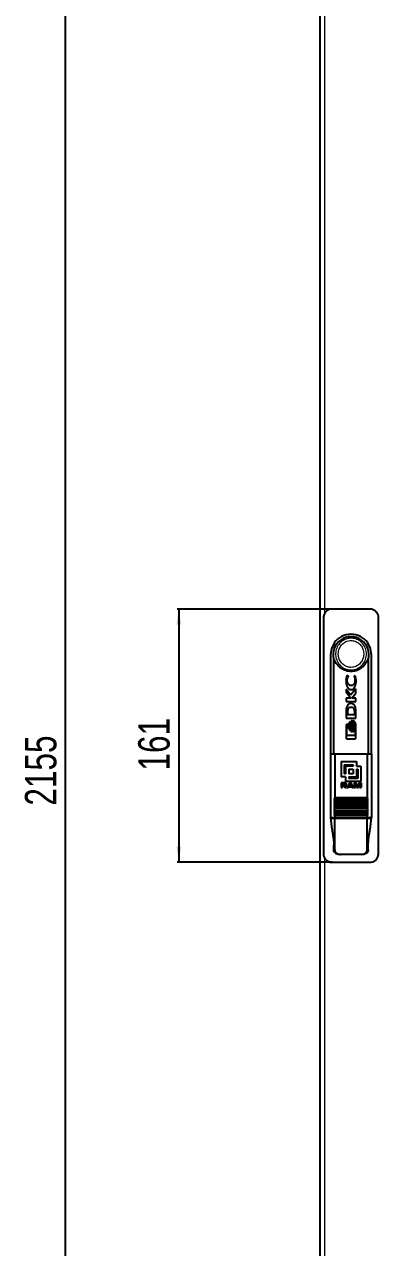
# Model space of a CAD drawing. Header units: millimetres. Extents: x -752 to 1485, y -1456 to 1043.
# Drawn here: x -752 to -527, y -512 to 265 of the extents above; entities that cross this region are included whole.
import ezdxf

# ---------------------------------------------------------------- set-up
doc = ezdxf.new("R2010")
doc.units = ezdxf.units.MM
doc.layers.add('FORMAT', color=7, linetype='Continuous')
doc.styles.add('SLDTEXTSTYLE0', font='TXT', dxfattribs={"width": 0.75})
doc.dimstyles.new('SLDDIMSTYLE0', dxfattribs={"dimtxt": 20, "dimasz": 10, "dimexe": 0, "dimexo": 0.0625, "dimgap": 5, "dimtad": 2, "dimdec": 1, "dimrnd": 1e-09, "dimzin": 12, "dimdsep": 46, "dimtxsty": 'SLDTEXTSTYLE0', "dimsah": 1, "dimcen": 0.09, "dimadec": 0, "dimazin": 3, "dimtfac": 1, "dimtofl": 0, "dimtmove": 0, "dimatfit": 3, "dimfxl": 0, "dimfrac": 2, "dimtolj": 1, "dimtzin": 12, "dimarcsym": 0})

# ---------------------------------------------------------------- blocks, each defined once
blk = doc.blocks.new('_D_1')
at = {"layer": 'FORMAT'}
for p, q in [((-563.84, 890.59), (-726.83, 890.59)), ((-725.83, -1264.41), (-725.83, 890.59)), ((-563.84, -1264.41), (-726.83, -1264.41))]:
    blk.add_line(p, q, dxfattribs=at)
for points in [[(-725.83, 890.59), (-727.37, 880.59), (-724.29, 880.59)], [(-725.83, -1264.41), (-724.29, -1254.41), (-727.37, -1254.41)]]:
    blk.add_solid(points, dxfattribs=at)
at = {"layer": 'FORMAT', "insert": (-751.61, -231.4), "char_height": 20, "attachment_point": 1, "rotation": 90, "style": 'SLDTEXTSTYLE0'}
blk.add_mtext('2155', dxfattribs=at)
blk = doc.blocks.new('_D_2')
at = {"layer": 'FORMAT'}
for p, q in [((-556.34, -106.41), (-654.83, -106.41)), ((-653.83, -106.41), (-653.83, -267.41)), ((-556.34, -267.41), (-654.83, -267.41))]:
    blk.add_line(p, q, dxfattribs=at)
for points in [[(-653.83, -106.41), (-655.37, -116.41), (-652.29, -116.41)], [(-653.83, -267.41), (-652.29, -257.41), (-655.37, -257.41)]]:
    blk.add_solid(points, dxfattribs=at)
at = {"layer": 'FORMAT', "insert": (-679.61, -209.08), "char_height": 20, "attachment_point": 1, "rotation": 90, "style": 'SLDTEXTSTYLE0'}
blk.add_mtext('161', dxfattribs=at)

msp = doc.modelspace()

# ---------------------------------------------------------------- linework, layer by layer
at = {"color": 7, "linetype": 'Continuous', "lineweight": 25}
for p, q in [((-563.83, -1264.41), (-563.83, 890.59)), ((-532.33, -106.41), (-556.33, -106.41)), ((-561.83, -111.91), (-561.83, -261.91)), ((-526.83, -261.91), (-526.83, -111.91)), ((-557.33, -135.41), (-557.33, -198.24)), ((-555.33, -198.41), (-555.33, -138.41)), ((-555.32, -138.41), (-555.32, -138.41)), ((-533.33, -138.41), (-533.33, -198.41)), ((-533.33, -138.41), (-533.33, -138.41)), ((-531.33, -198.41), (-531.33, -135.41)), ((-547.03, -148.74), (-547.55, -151.89)), ((-545.94, -149.11), (-547.03, -148.74)), ((-545.94, -149.41), (-545.94, -149.11)), ((-541.54, -149.14), (-542.34, -148.86)), ((-542.34, -148.86), (-542.34, -149.09)), ((-541.1, -151.92), (-541.54, -149.14)), ((-544.68, -161.08), (-547.47, -157.29)), ((-547.47, -157.29), (-547.47, -158.98)), ((-547.47, -158.98), (-544.52, -162.97)), ((-544.52, -162.97), (-547.47, -162.97)), ((-547.47, -162.97), (-547.47, -165.2)), ((-541.18, -157.2), (-544.68, -161.08)), ((-543.82, -162.97), (-541.18, -159.93)), ((-541.18, -162.97), (-543.82, -162.97)), ((-541.18, -159.93), (-541.18, -157.2)), ((-541.18, -165.2), (-541.18, -162.97)), ((-547.47, -165.2), (-541.18, -165.2)), ((-546.51, -170.93), (-546.6, -171.91)), ((-541.21, -170.77), (-541.38, -169.15)), ((-541.18, -171.77), (-541.21, -170.77)), ((-547.47, -171.6), (-547.47, -175.83)), ((-547.47, -175.83), (-541.18, -175.83)), ((-546.6, -171.91), (-546.6, -173.46)), ((-546.6, -173.46), (-541.96, -173.46)), ((-544.37, -178.06), (-544.6, -177.92)), ((-543.63, -177.54), (-544.3, -177.54)), ((-543.99, -178.46), (-544.23, -178.18)), ((-543.61, -179.28), (-543.84, -178.71)), ((-542.54, -177.54), (-543.23, -177.54)), ((-541.96, -173.46), (-541.96, -172.04)), ((-541.18, -171.79), (-541.18, -171.77)), ((-541.18, -171.81), (-541.18, -171.79)), ((-541.18, -175.83), (-541.18, -171.81)), ((-547.47, -180.42), (-547.47, -188.26)), ((-546.96, -186.8), (-546.96, -180.56)), ((-546.96, -180.56), (-546.38, -180.56)), ((-546.38, -179.77), (-546.81, -179.77)), ((-546.38, -180.56), (-546.38, -179.77)), ((-544.65, -183.73), (-544.39, -183.59)), ((-544.45, -184.2), (-543.78, -184.2)), ((-544.24, -183.48), (-543.99, -183.21)), ((-543.89, -180.83), (-543.61, -179.28)), ((-543.61, -182.4), (-543.89, -180.83)), ((-543.84, -182.96), (-543.61, -182.4)), ((-543.39, -184.2), (-542.69, -184.2)), ((-541.67, -183.12), (-541.67, -186.8)), ((-541.18, -188.26), (-541.18, -180.42)), ((-541.67, -186.8), (-546.96, -186.8)), ((-546.81, -188.91), (-541.84, -188.91)), ((-557.29, -198.41), (-557.29, -238.91)), ((-557.29, -198.41), (-554.67, -198.41)), ((-554.67, -198.41), (-533.98, -198.41)), ((-554.67, -198.41), (-554.67, -226.41)), ((-533.98, -198.41), (-533.98, -226.41)), ((-533.98, -198.41), (-531.36, -198.41)), ((-531.36, -198.41), (-531.36, -238.91)), ((-550.67, -203.41), (-540.91, -203.41)), ((-550.67, -203.41), (-550.67, -213.17)), ((-548.72, -205.36), (-548.72, -211.22)), ((-548.72, -205.36), (-542.86, -205.36)), ((-542.86, -206.34), (-547.74, -206.34)), ((-547.74, -206.34), (-547.74, -211.22)), ((-545.79, -208.29), (-545.79, -211.22)), ((-545.79, -208.29), (-542.86, -208.29)), ((-542.86, -205.36), (-542.86, -206.34)), ((-542.86, -208.29), (-542.86, -211.22)), ((-540.91, -203.41), (-540.91, -206.34)), ((-540.91, -206.34), (-537.98, -206.34)), ((-540.91, -208.29), (-540.91, -213.17)), ((-540.91, -208.29), (-539.93, -208.29)), ((-539.93, -208.29), (-539.93, -214.15)), ((-537.98, -206.34), (-537.98, -216.1)), ((-547.74, -213.17), (-550.67, -213.17)), ((-548.6, -216.97), (-550.67, -216.97)), ((-550.67, -216.97), (-550.67, -219.94)), ((-549.79, -217.47), (-549.79, -218.27)), ((-549.79, -217.47), (-548.72, -217.47)), ((-547.74, -211.22), (-548.72, -211.22)), ((-547.74, -213.17), (-547.74, -216.1)), ((-537.98, -216.1), (-547.74, -216.1)), ((-545.29, -216.97), (-546.82, -219.94)), ((-542.86, -211.22), (-545.79, -211.22)), ((-545.79, -213.17), (-545.79, -214.15)), ((-545.79, -213.17), (-540.91, -213.17)), ((-539.93, -214.15), (-545.79, -214.15)), ((-545.37, -218.84), (-544.77, -217.57)), ((-544.26, -216.97), (-545.29, -216.97)), ((-544.77, -217.57), (-544.17, -218.84)), ((-542.71, -219.94), (-544.26, -216.97)), ((-540.94, -216.97), (-542.25, -216.97)), ((-542.25, -216.97), (-542.25, -219.94)), ((-541.42, -217.55), (-541.42, -219.94)), ((-541.42, -217.55), (-540.54, -219.94)), ((-540.09, -219.23), (-540.94, -216.97)), ((-539.24, -216.97), (-540.09, -219.23)), ((-539.63, -219.94), (-538.75, -217.55)), ((-537.91, -216.97), (-539.24, -216.97)), ((-538.75, -217.55), (-538.75, -219.94)), ((-537.91, -216.97), (-537.91, -219.94)), ((-550.67, -219.94), (-549.79, -219.94)), ((-548.76, -218.27), (-549.79, -218.27)), ((-549.79, -218.76), (-549.79, -219.94)), ((-549.79, -218.76), (-548.86, -218.76)), ((-548.23, -219.24), (-548.22, -219.56)), ((-548.09, -219.94), (-547.13, -219.94)), ((-547.3, -219.51), (-547.32, -219.15)), ((-547.3, -219.51), (-547.3, -219.52)), ((-547.13, -219.85), (-547.13, -219.94)), ((-546.82, -219.94), (-545.89, -219.94)), ((-545.89, -219.94), (-545.6, -219.34)), ((-545.6, -219.34), (-543.93, -219.34)), ((-544.17, -218.84), (-545.37, -218.84)), ((-543.93, -219.34), (-543.64, -219.94)), ((-543.64, -219.94), (-542.71, -219.94)), ((-542.25, -219.94), (-541.42, -219.94)), ((-540.54, -219.94), (-539.63, -219.94)), ((-538.75, -219.94), (-537.91, -219.94)), ((-554.93, -226.51), (-554.72, -226.51)), ((-554.93, -227.91), (-554.72, -227.91)), ((-554.93, -229.31), (-554.72, -229.31)), ((-554.93, -230.71), (-554.72, -230.71)), ((-554.93, -232.11), (-554.72, -232.11)), ((-533.93, -226.51), (-554.72, -226.51)), ((-533.93, -227.91), (-554.72, -227.91)), ((-533.93, -229.31), (-554.72, -229.31)), ((-533.93, -230.71), (-554.72, -230.71)), ((-533.93, -232.11), (-554.72, -232.11)), ((-533.93, -226.51), (-533.73, -226.51)), ((-533.93, -227.91), (-533.73, -227.91)), ((-533.93, -229.31), (-533.73, -229.31)), ((-533.93, -230.71), (-533.73, -230.71)), ((-533.93, -232.11), (-533.73, -232.11)), ((-557.33, -238.41), (-557.29, -239.41)), ((-557.29, -238.91), (-554.67, -238.91)), ((-557.29, -239.41), (-554.67, -239.41)), ((-555.33, -239.41), (-555.33, -238.91)), ((-554.93, -233.51), (-554.72, -233.51)), ((-554.93, -234.91), (-554.72, -234.91)), ((-554.93, -236.31), (-554.72, -236.31)), ((-533.93, -233.51), (-554.72, -233.51)), ((-533.93, -234.91), (-554.72, -234.91)), ((-533.93, -236.31), (-554.72, -236.31)), ((-554.67, -237.61), (-554.67, -238.91)), ((-554.67, -238.91), (-533.98, -238.91)), ((-554.67, -259.41), (-554.67, -239.41)), ((-554.67, -239.41), (-533.98, -239.41)), ((-533.98, -237.61), (-533.98, -238.91)), ((-533.98, -238.91), (-531.36, -238.91)), ((-533.98, -259.41), (-533.98, -239.41)), ((-533.98, -239.41), (-531.36, -239.41)), ((-533.93, -233.51), (-533.73, -233.51)), ((-533.93, -234.91), (-533.73, -234.91)), ((-533.93, -236.31), (-533.73, -236.31)), ((-533.33, -238.91), (-533.33, -239.41)), ((-531.37, -239.41), (-531.33, -238.41)), ((-555.29, -259.41), (-555.29, -256.33)), ((-533.37, -259.41), (-533.37, -256.33)), ((-551.05, -262.41), (-551.99, -262.41)), ((-537.6, -262.41), (-551.05, -262.41)), ((-536.66, -262.41), (-537.6, -262.41)), ((-556.33, -267.41), (-532.33, -267.41))]:
    msp.add_line(p, q, dxfattribs=at)
at = {"color": 8, "linetype": 'Continuous', "lineweight": 18}
for p, q in [((-561.23, 887.99), (-561.23, -109.57)), ((-554.67, -226.41), (-533.98, -226.41)), ((-561.23, -264.26), (-561.23, -1261.81)), ((-555.29, -259.41), (-554.67, -259.41)), ((-533.98, -259.41), (-533.37, -259.41))]:
    msp.add_line(p, q, dxfattribs=at)
at = {"color": 7, "linetype": 'Continuous', "lineweight": 25, "flags": 128}
for points in [[(-554.92, -127.88), (-556.71, -131.46), (-557.33, -135.41)], [(-531.33, -135.41), (-531.94, -131.46), (-533.73, -127.88)]]:
    msp.add_lwpolyline(points, dxfattribs=at)
at = {"color": 7, "linetype": 'Continuous', "lineweight": 25}
for radius, start, end in [(11.4, 344.74488, 195.25752), (13, 35.39435, 144.60565)]:
    msp.add_arc((-544.33, -135.41), radius, start, end, dxfattribs=at)
for points, knots in [([(-556.33, -106.41), (-556.94, -106.47), (-558.18, -106.59), (-559.83, -107.54), (-561.07, -108.94), (-561.73, -110.49), (-561.8, -111.51), (-561.83, -111.91)], [0, 0, 0, 0, 0.214694, 0.429388, 0.644082, 0.858775, 1, 1, 1, 1]), ([(-526.83, -111.91), (-526.89, -111.29), (-527.01, -110.06), (-527.96, -108.41), (-529.35, -107.17), (-530.9, -106.51), (-531.92, -106.44), (-532.33, -106.41)], [0, 0, 0, 0, 0.21469, 0.42938, 0.644073, 0.858767, 1, 1, 1, 1]), ([(-533.33, -138.41), (-533.4, -138.56), (-533.5, -138.75), (-533.69, -138.7), (-533.74, -138.63), (-533.77, -138.64), (-533.8, -138.68), (-533.88, -138.82), (-534.14, -139.41), (-534.81, -140.92), (-536.48, -143.09), (-539.34, -145.11), (-542.94, -146.16), (-546.74, -145.99), (-550.29, -144.6), (-552.83, -142.36), (-554.16, -140.3), (-554.65, -139.07), (-554.84, -138.7), (-554.87, -138.65), (-554.9, -138.63), (-554.93, -138.65), (-555.01, -138.71), (-555.18, -138.74), (-555.27, -138.53), (-555.32, -138.41)], [0, 0, 0, 0, 0.060692, 0.080559, 0.084233, 0.085855, 0.088471, 0.091889, 0.103809, 0.149034, 0.239401, 0.348151, 0.458941, 0.571184, 0.683835, 0.795847, 0.869755, 0.906685, 0.910125, 0.912835, 0.914679, 0.916548, 0.924403, 0.955953, 1, 1, 1, 1]), ([(-547.55, -151.89), (-547.53, -152.49), (-547.47, -153.67), (-546.97, -155.37), (-546.23, -156.69), (-545.41, -157.34), (-544.85, -157.57), (-544.56, -157.59), (-544.41, -157.6)], [0, 0, 0, 0, 0.250282, 0.499393, 0.748791, 0.874699, 0.937286, 1, 1, 1, 1]), ([(-546.73, -151.84), (-546.7, -151.4), (-546.64, -150.52), (-546.17, -149.78), (-545.94, -149.41)], [0, 0, 0, 0, 0.500963, 1, 1, 1, 1]), ([(-544.26, -155.1), (-544.45, -155.08), (-544.82, -155.04), (-545.33, -154.79), (-545.77, -154.43), (-546.25, -153.84), (-546.65, -152.97), (-546.7, -152.21), (-546.73, -151.84)], [0, 0, 0, 0, 0.124416, 0.248357, 0.373982, 0.500169, 0.7494, 1, 1, 1, 1]), ([(-544.41, -157.6), (-544.1, -157.57), (-543.48, -157.52), (-542.66, -157.06), (-542.05, -156.36), (-541.5, -155.26), (-541.15, -153.75), (-541.12, -152.53), (-541.1, -151.92)], [0, 0, 0, 0, 0.125262, 0.250124, 0.375384, 0.500707, 0.750322, 1, 1, 1, 1]), ([(-541.79, -151.84), (-541.81, -152.21), (-541.87, -152.96), (-542.27, -153.83), (-542.73, -154.43), (-543.17, -154.79), (-543.69, -155.04), (-544.07, -155.08), (-544.26, -155.1)], [0, 0, 0, 0, 0.249965, 0.497821, 0.623014, 0.748581, 0.874284, 1, 1, 1, 1]), ([(-542.34, -149.09), (-542.18, -149.53), (-541.84, -150.42), (-541.8, -151.36), (-541.79, -151.84)], [0, 0, 0, 0, 0.500084, 1, 1, 1, 1]), ([(-546.82, -168.06), (-546.95, -168.34), (-547.21, -168.89), (-547.41, -170.09), (-547.44, -170.99), (-547.47, -171.6)], [0, 0, 0, 0, 0.249362, 0.499672, 1, 1, 1, 1]), ([(-541.38, -169.15), (-541.47, -168.85), (-541.65, -168.26), (-542.16, -167.46), (-542.85, -166.83), (-543.71, -166.42), (-544.66, -166.38), (-545.56, -166.69), (-546.29, -167.29), (-546.64, -167.81), (-546.82, -168.06)], [0, 0, 0, 0, 0.125557, 0.25014, 0.375477, 0.500068, 0.624419, 0.749377, 0.874071, 1, 1, 1, 1]), ([(-544.31, -168.91), (-544.59, -168.92), (-545.02, -168.93), (-545.56, -169.12), (-545.91, -169.36), (-546.16, -169.71), (-546.37, -170.24), (-546.45, -170.66), (-546.51, -170.93)], [0, 0, 0, 0, 0.249432, 0.37514, 0.499356, 0.623458, 0.749245, 1, 1, 1, 1]), ([(-541.96, -172.04), (-541.97, -171.67), (-541.99, -170.92), (-542.19, -169.97), (-542.67, -169.36), (-543.34, -168.96), (-543.92, -168.93), (-544.31, -168.91)], [0, 0, 0, 0, 0.248427, 0.497372, 0.622903, 0.74851, 1, 1, 1, 1]), ([(-544.6, -177.92), (-544.73, -177.98), (-544.99, -178.1), (-545.4, -178.51), (-545.75, -179.14), (-546, -179.97), (-546.03, -180.55), (-546.04, -180.83)], [0, 0, 0, 0, 0.1246, 0.248977, 0.500405, 0.749333, 1, 1, 1, 1]), ([(-545.53, -180.83), (-545.49, -180.32), (-545.41, -179.54), (-544.96, -178.58), (-544.56, -178.23), (-544.37, -178.06)], [0, 0, 0, 0, 0.4989654, 0.749922, 1, 1, 1, 1]), ([(-544.23, -178.18), (-544.4, -178.36), (-544.73, -178.71), (-545.13, -179.62), (-545.19, -180.35), (-545.23, -180.83)], [0, 0, 0, 0, 0.2501927, 0.5001584, 1, 1, 1, 1]), ([(-544.72, -180.83), (-544.69, -180.41), (-544.65, -179.78), (-544.35, -178.98), (-544.11, -178.64), (-543.99, -178.46)], [0, 0, 0, 0, 0.50146, 0.750257, 1, 1, 1, 1]), ([(-543.84, -178.71), (-544.01, -179.04), (-544.34, -179.71), (-544.38, -180.46), (-544.4, -180.83)], [0, 0, 0, 0, 0.498433, 1, 1, 1, 1]), ([(-544.3, -177.54), (-544.17, -177.63), (-543.91, -177.8), (-543.54, -178.3), (-543.07, -179.29), (-543, -180.22), (-542.96, -180.83)], [0, 0, 0, 0, 0.1256783, 0.2511395, 0.5015899, 1, 1, 1, 1]), ([(-542.28, -180.83), (-542.33, -180.22), (-542.4, -179.29), (-542.86, -178.3), (-543.24, -177.8), (-543.5, -177.63), (-543.63, -177.54)], [0, 0, 0, 0, 0.496168, 0.747703, 0.874111, 1, 1, 1, 1]), ([(-543.23, -177.54), (-543.1, -177.63), (-542.85, -177.8), (-542.47, -178.3), (-542.01, -179.29), (-541.94, -180.22), (-541.89, -180.83)], [0, 0, 0, 0, 0.125677, 0.251137, 0.501585, 1, 1, 1, 1]), ([(-541.18, -180.42), (-541.21, -180.14), (-541.25, -179.6), (-541.55, -178.82), (-541.87, -178.22), (-542.2, -177.78), (-542.42, -177.62), (-542.54, -177.54)], [0, 0, 0, 0, 0.249822, 0.49931, 0.748741, 0.874879, 1, 1, 1, 1]), ([(-546.81, -179.77), (-546.9, -179.78), (-547.07, -179.8), (-547.29, -179.94), (-547.41, -180.12), (-547.46, -180.29), (-547.47, -180.37), (-547.47, -180.42)], [0, 0, 0, 0, 0.249445, 0.498999, 0.74851, 0.873859, 1, 1, 1, 1]), ([(-546.04, -180.83), (-546.03, -181.11), (-546.01, -181.68), (-545.76, -182.49), (-545.42, -183.12), (-545.03, -183.53), (-544.78, -183.66), (-544.65, -183.73)], [0, 0, 0, 0, 0.2487307, 0.4973773, 0.750528, 0.8752331, 1, 1, 1, 1]), ([(-544.39, -183.59), (-544.58, -183.42), (-544.97, -183.08), (-545.41, -182.12), (-545.49, -181.35), (-545.53, -180.83)], [0, 0, 0, 0, 0.249575, 0.500842, 1, 1, 1, 1]), ([(-545.23, -180.83), (-545.19, -181.32), (-545.13, -182.04), (-544.74, -182.95), (-544.4, -183.3), (-544.24, -183.48)], [0, 0, 0, 0, 0.499584, 0.749527, 1, 1, 1, 1]), ([(-543.99, -183.21), (-544.11, -183.03), (-544.35, -182.68), (-544.64, -181.89), (-544.69, -181.25), (-544.72, -180.83)], [0, 0, 0, 0, 0.2508953, 0.500775, 1, 1, 1, 1]), ([(-542.96, -180.83), (-543.01, -181.48), (-543.08, -182.45), (-543.6, -183.47), (-544.02, -183.97), (-544.31, -184.12), (-544.45, -184.2)], [0, 0, 0, 0, 0.497146, 0.748374, 0.87465, 1, 1, 1, 1]), ([(-544.4, -180.83), (-544.38, -181.21), (-544.34, -181.96), (-544.01, -182.63), (-543.84, -182.96)], [0, 0, 0, 0, 0.501471, 1, 1, 1, 1]), ([(-543.78, -184.2), (-543.63, -184.12), (-543.35, -183.97), (-542.92, -183.47), (-542.41, -182.46), (-542.33, -181.48), (-542.28, -180.83)], [0, 0, 0, 0, 0.125292, 0.251009, 0.501049, 1, 1, 1, 1]), ([(-541.89, -180.83), (-541.94, -181.48), (-542.02, -182.45), (-542.53, -183.47), (-542.95, -183.97), (-543.24, -184.12), (-543.39, -184.2)], [0, 0, 0, 0, 0.497154, 0.74838, 0.874653, 1, 1, 1, 1]), ([(-542.69, -184.2), (-542.57, -184.15), (-542.35, -184.04), (-541.98, -183.68), (-541.79, -183.34), (-541.67, -183.12)], [0, 0, 0, 0, 0.248111, 0.495863, 1, 1, 1, 1]), ([(-547.47, -188.26), (-547.47, -188.31), (-547.46, -188.39), (-547.41, -188.55), (-547.29, -188.73), (-547.07, -188.88), (-546.9, -188.9), (-546.81, -188.91)], [0, 0, 0, 0, 0.125388, 0.250591, 0.500192, 0.749805, 1, 1, 1, 1]), ([(-541.84, -188.91), (-541.76, -188.9), (-541.58, -188.88), (-541.37, -188.73), (-541.24, -188.56), (-541.19, -188.39), (-541.18, -188.31), (-541.18, -188.26)], [0, 0, 0, 0, 0.249437, 0.498997, 0.748516, 0.87386, 1, 1, 1, 1]), ([(-548.72, -217.47), (-548.59, -217.47), (-548.4, -217.48), (-548.21, -217.58), (-548.12, -217.68), (-548.08, -217.77), (-548.08, -217.84), (-548.08, -217.87)], [0, 0, 0, 0, 0.464779, 0.639498, 0.766783, 0.894486, 1, 1, 1, 1]), ([(-547.2, -217.81), (-547.21, -217.72), (-547.22, -217.56), (-547.34, -217.35), (-547.53, -217.18), (-547.95, -216.99), (-548.33, -216.98), (-548.6, -216.97)], [0, 0, 0, 0, 0.149141, 0.264134, 0.378852, 0.560232, 1, 1, 1, 1]), ([(-548.86, -218.76), (-548.75, -218.77), (-548.6, -218.77), (-548.42, -218.83), (-548.33, -218.9), (-548.27, -219), (-548.24, -219.12), (-548.23, -219.21), (-548.23, -219.24)], [0, 0, 0, 0, 0.362307, 0.499762, 0.603895, 0.707751, 0.888159, 1, 1, 1, 1]), ([(-548.08, -217.87), (-548.08, -217.91), (-548.09, -217.99), (-548.14, -218.09), (-548.23, -218.17), (-548.44, -218.26), (-548.63, -218.27), (-548.76, -218.27)], [0, 0, 0, 0, 0.144848, 0.259554, 0.374146, 0.548842, 1, 1, 1, 1]), ([(-548.22, -219.56), (-548.21, -219.6), (-548.21, -219.67), (-548.18, -219.79), (-548.14, -219.89), (-548.09, -219.94), (-548.09, -219.94)], [0, 0, 0, 0, 0.2561394, 0.5126978, 0.9190221, 1, 1, 1, 1]), ([(-547.84, -218.5), (-547.73, -218.47), (-547.55, -218.42), (-547.34, -218.25), (-547.23, -218.06), (-547.2, -217.9), (-547.2, -217.82), (-547.2, -217.81)], [0, 0, 0, 0, 0.331473, 0.546481, 0.762526, 0.960277, 1, 1, 1, 1]), ([(-547.32, -219.15), (-547.33, -219.05), (-547.34, -218.89), (-547.45, -218.7), (-547.61, -218.57), (-547.75, -218.53), (-547.84, -218.5)], [0, 0, 0, 0, 0.336422, 0.52346, 0.710673, 1, 1, 1, 1]), ([(-547.13, -219.85), (-547.15, -219.84), (-547.2, -219.82), (-547.26, -219.74), (-547.29, -219.63), (-547.3, -219.56), (-547.3, -219.52)], [0, 0, 0, 0, 0.20263, 0.420406, 0.728008, 1, 1, 1, 1]), ([(-554.67, -227.81), (-554.71, -227.6), (-554.78, -227.27), (-554.86, -226.84), (-554.91, -226.62), (-554.93, -226.51)], [0, 0, 0, 0, 0.499993, 0.749996, 1, 1, 1, 1]), ([(-554.67, -229.21), (-554.71, -229), (-554.78, -228.67), (-554.86, -228.24), (-554.91, -228.02), (-554.93, -227.91)], [0, 0, 0, 0, 0.499993, 0.749996, 1, 1, 1, 1]), ([(-554.67, -230.61), (-554.71, -230.4), (-554.78, -230.07), (-554.86, -229.64), (-554.91, -229.42), (-554.93, -229.31)], [0, 0, 0, 0, 0.499993, 0.749996, 1, 1, 1, 1]), ([(-554.67, -232.01), (-554.71, -231.8), (-554.78, -231.47), (-554.86, -231.04), (-554.91, -230.82), (-554.93, -230.71)], [0, 0, 0, 0, 0.499993, 0.749996, 1, 1, 1, 1]), ([(-554.67, -233.41), (-554.71, -233.2), (-554.78, -232.87), (-554.86, -232.44), (-554.91, -232.22), (-554.93, -232.11)], [0, 0, 0, 0, 0.4999933, 0.7499958, 1, 1, 1, 1]), ([(-554.72, -226.51), (-554.72, -226.51), (-554.7, -226.51), (-554.68, -226.48), (-554.67, -226.45), (-554.67, -226.43), (-554.67, -226.42), (-554.67, -226.41)], [0, 0, 0, 0, 0.295691, 0.568687, 0.759853, 0.951912, 1, 1, 1, 1]), ([(-554.72, -227.91), (-554.72, -227.91), (-554.7, -227.91), (-554.68, -227.88), (-554.67, -227.85), (-554.67, -227.83), (-554.67, -227.82), (-554.67, -227.81)], [0, 0, 0, 0, 0.295691, 0.568687, 0.759853, 0.951912, 1, 1, 1, 1]), ([(-554.72, -229.31), (-554.72, -229.31), (-554.7, -229.31), (-554.68, -229.28), (-554.67, -229.25), (-554.67, -229.23), (-554.67, -229.22), (-554.67, -229.21)], [0, 0, 0, 0, 0.2956914, 0.5686867, 0.7598531, 0.9519121, 1, 1, 1, 1]), ([(-554.72, -230.71), (-554.72, -230.71), (-554.7, -230.71), (-554.68, -230.68), (-554.67, -230.65), (-554.67, -230.63), (-554.67, -230.62), (-554.67, -230.61)], [0, 0, 0, 0, 0.2956914, 0.5686867, 0.7598531, 0.9519121, 1, 1, 1, 1]), ([(-554.72, -232.11), (-554.72, -232.11), (-554.7, -232.11), (-554.68, -232.08), (-554.67, -232.05), (-554.67, -232.03), (-554.67, -232.02), (-554.67, -232.01)], [0, 0, 0, 0, 0.295691, 0.568687, 0.759853, 0.951912, 1, 1, 1, 1]), ([(-533.98, -226.41), (-533.98, -226.42), (-533.98, -226.44), (-533.97, -226.47), (-533.96, -226.49), (-533.95, -226.51), (-533.94, -226.51), (-533.93, -226.51)], [0, 0, 0, 0, 0.1717087, 0.3429843, 0.5250053, 0.735802, 1, 1, 1, 1]), ([(-533.73, -226.51), (-533.75, -226.62), (-533.8, -226.89), (-533.88, -227.33), (-533.95, -227.65), (-533.98, -227.81)], [0, 0, 0, 0, 0.249996, 0.624995, 1, 1, 1, 1]), ([(-533.98, -227.81), (-533.98, -227.82), (-533.98, -227.84), (-533.97, -227.87), (-533.96, -227.89), (-533.95, -227.91), (-533.94, -227.91), (-533.93, -227.91)], [0, 0, 0, 0, 0.171709, 0.342984, 0.525005, 0.735802, 1, 1, 1, 1]), ([(-533.73, -227.91), (-533.75, -228.02), (-533.8, -228.29), (-533.88, -228.73), (-533.95, -229.05), (-533.98, -229.21)], [0, 0, 0, 0, 0.249996, 0.624995, 1, 1, 1, 1]), ([(-533.98, -229.21), (-533.98, -229.22), (-533.98, -229.24), (-533.97, -229.27), (-533.96, -229.29), (-533.95, -229.31), (-533.94, -229.31), (-533.93, -229.31)], [0, 0, 0, 0, 0.1717087, 0.3429843, 0.5250053, 0.735802, 1, 1, 1, 1]), ([(-533.73, -229.31), (-533.75, -229.42), (-533.8, -229.69), (-533.88, -230.13), (-533.95, -230.45), (-533.98, -230.61)], [0, 0, 0, 0, 0.249996, 0.624995, 1, 1, 1, 1]), ([(-533.98, -230.61), (-533.98, -230.62), (-533.98, -230.64), (-533.97, -230.67), (-533.96, -230.69), (-533.95, -230.71), (-533.94, -230.71), (-533.93, -230.71)], [0, 0, 0, 0, 0.171709, 0.342984, 0.525005, 0.735802, 1, 1, 1, 1]), ([(-533.73, -230.71), (-533.75, -230.82), (-533.8, -231.09), (-533.88, -231.53), (-533.95, -231.85), (-533.98, -232.01)], [0, 0, 0, 0, 0.249996, 0.6249953, 1, 1, 1, 1]), ([(-533.98, -232.01), (-533.98, -232.02), (-533.98, -232.04), (-533.97, -232.07), (-533.96, -232.09), (-533.95, -232.11), (-533.94, -232.11), (-533.93, -232.11)], [0, 0, 0, 0, 0.171709, 0.342984, 0.525005, 0.735802, 1, 1, 1, 1]), ([(-533.73, -232.11), (-533.75, -232.22), (-533.8, -232.49), (-533.88, -232.93), (-533.95, -233.25), (-533.98, -233.41)], [0, 0, 0, 0, 0.249996, 0.624995, 1, 1, 1, 1]), ([(-557.29, -239.41), (-557.19, -240.66), (-556.97, -243.15), (-556.56, -245.69), (-556.36, -246.96)], [0, 0, 0, 0, 0.499713, 1, 1, 1, 1]), ([(-554.67, -234.81), (-554.71, -234.6), (-554.78, -234.27), (-554.86, -233.84), (-554.91, -233.62), (-554.93, -233.51)], [0, 0, 0, 0, 0.499993, 0.749996, 1, 1, 1, 1]), ([(-554.67, -236.21), (-554.71, -236), (-554.78, -235.67), (-554.86, -235.24), (-554.91, -235.02), (-554.93, -234.91)], [0, 0, 0, 0, 0.499993, 0.749996, 1, 1, 1, 1]), ([(-554.67, -237.61), (-554.71, -237.4), (-554.78, -237.07), (-554.86, -236.64), (-554.91, -236.42), (-554.93, -236.31)], [0, 0, 0, 0, 0.499993, 0.749996, 1, 1, 1, 1]), ([(-554.72, -233.51), (-554.72, -233.51), (-554.7, -233.51), (-554.68, -233.48), (-554.67, -233.45), (-554.67, -233.43), (-554.67, -233.42), (-554.67, -233.41)], [0, 0, 0, 0, 0.295691, 0.568687, 0.759853, 0.951912, 1, 1, 1, 1]), ([(-554.72, -234.91), (-554.72, -234.91), (-554.7, -234.91), (-554.68, -234.88), (-554.67, -234.85), (-554.67, -234.83), (-554.67, -234.82), (-554.67, -234.81)], [0, 0, 0, 0, 0.295691, 0.568687, 0.759853, 0.951912, 1, 1, 1, 1]), ([(-554.72, -236.31), (-554.72, -236.31), (-554.7, -236.31), (-554.68, -236.28), (-554.67, -236.25), (-554.67, -236.23), (-554.67, -236.22), (-554.67, -236.21)], [0, 0, 0, 0, 0.295691, 0.568687, 0.759853, 0.951912, 1, 1, 1, 1]), ([(-533.98, -233.41), (-533.98, -233.42), (-533.98, -233.44), (-533.97, -233.47), (-533.96, -233.49), (-533.95, -233.51), (-533.94, -233.51), (-533.93, -233.51)], [0, 0, 0, 0, 0.171709, 0.342984, 0.525005, 0.735802, 1, 1, 1, 1]), ([(-533.73, -233.51), (-533.75, -233.62), (-533.8, -233.89), (-533.88, -234.33), (-533.95, -234.65), (-533.98, -234.81)], [0, 0, 0, 0, 0.249996, 0.624995, 1, 1, 1, 1]), ([(-533.98, -234.81), (-533.98, -234.82), (-533.98, -234.84), (-533.97, -234.87), (-533.96, -234.89), (-533.95, -234.91), (-533.94, -234.91), (-533.93, -234.91)], [0, 0, 0, 0, 0.171709, 0.342984, 0.525005, 0.735802, 1, 1, 1, 1]), ([(-533.73, -234.91), (-533.75, -235.02), (-533.8, -235.29), (-533.88, -235.73), (-533.95, -236.05), (-533.98, -236.21)], [0, 0, 0, 0, 0.249996, 0.624995, 1, 1, 1, 1]), ([(-533.98, -236.21), (-533.98, -236.22), (-533.98, -236.24), (-533.97, -236.27), (-533.96, -236.29), (-533.95, -236.31), (-533.94, -236.31), (-533.93, -236.31)], [0, 0, 0, 0, 0.171709, 0.342984, 0.525005, 0.735802, 1, 1, 1, 1]), ([(-533.73, -236.31), (-533.75, -236.42), (-533.8, -236.69), (-533.88, -237.13), (-533.95, -237.45), (-533.98, -237.61)], [0, 0, 0, 0, 0.249996, 0.624995, 1, 1, 1, 1]), ([(-532.3, -246.96), (-532.09, -245.69), (-531.68, -243.15), (-531.47, -240.66), (-531.36, -239.41)], [0, 0, 0, 0, 0.499209, 1, 1, 1, 1]), ([(-556.36, -246.96), (-556.16, -248.13), (-555.77, -250.5), (-555.34, -253.71), (-555.3, -255.7), (-555.29, -256.33)], [0, 0, 0, 0, 0.401015, 0.812371, 1, 1, 1, 1]), ([(-533.37, -256.33), (-533.35, -255.66), (-533.32, -254.3), (-533.09, -252.03), (-532.73, -249.56), (-532.44, -247.83), (-532.3, -246.96)], [0, 0, 0, 0, 0.200882, 0.40717, 0.701581, 1, 1, 1, 1]), ([(-561.83, -261.91), (-561.77, -262.53), (-561.64, -263.77), (-560.7, -265.42), (-559.3, -266.66), (-557.75, -267.32), (-556.73, -267.39), (-556.33, -267.41)], [0, 0, 0, 0, 0.21469, 0.42938, 0.644073, 0.858767, 1, 1, 1, 1]), ([(-551.99, -262.41), (-552.39, -262.37), (-553.2, -262.3), (-554.25, -261.69), (-554.98, -260.82), (-555.26, -260), (-555.28, -259.54), (-555.29, -259.41)], [0, 0, 0, 0, 0.244194, 0.488981, 0.716656, 0.923156, 1, 1, 1, 1]), ([(-554.67, -259.41), (-554.64, -259.71), (-554.58, -260.3), (-554.11, -261.1), (-553.4, -261.76), (-552.41, -262.26), (-551.58, -262.41), (-551.11, -262.41), (-551.05, -262.41)], [0, 0, 0, 0, 0.169896, 0.33938, 0.519039, 0.726848, 0.970472, 1, 1, 1, 1]), ([(-537.6, -262.41), (-537.09, -262.36), (-536.17, -262.28), (-535.06, -261.64), (-534.33, -260.82), (-534.01, -260.03), (-533.99, -259.55), (-533.98, -259.41)], [0, 0, 0, 0, 0.292704, 0.526599, 0.722431, 0.919267, 1, 1, 1, 1]), ([(-533.37, -259.41), (-533.4, -259.73), (-533.46, -260.36), (-533.96, -261.21), (-534.69, -261.89), (-535.63, -262.33), (-536.32, -262.39), (-536.66, -262.41)], [0, 0, 0, 0, 0.1918411, 0.383469, 0.5809611, 0.7934617, 1, 1, 1, 1]), ([(-532.33, -267.41), (-531.71, -267.35), (-530.47, -267.23), (-528.82, -266.28), (-527.58, -264.89), (-526.92, -263.34), (-526.85, -262.32), (-526.83, -261.91)], [0, 0, 0, 0, 0.214694, 0.429388, 0.644082, 0.858775, 1, 1, 1, 1])]:
    msp.add_open_spline(points, degree=3, knots=knots, dxfattribs=at)
at = {"color": 8, "linetype": 'Continuous', "lineweight": 18}
for points, knots in [([(-544.33, -145.11), (-544.72, -145.09), (-546.19, -145.04), (-548.66, -144.26), (-551.32, -142.34), (-553.26, -139.6), (-554.24, -136.3), (-554.1, -132.8), (-552.81, -129.54), (-550.51, -126.92), (-547.84, -125.46), (-544.98, -124.84), (-542.07, -125.02), (-539.06, -126.29), (-536.6, -128.49), (-534.95, -131.43), (-534.33, -134.82), (-534.85, -138.3), (-536.5, -141.42), (-539.07, -143.76), (-541.84, -144.95), (-543.64, -145.07), (-544.33, -145.11)], [0, 0, 0, 0, 0.01915, 0.070299, 0.121827, 0.174622, 0.228963, 0.28448, 0.340377, 0.39571, 0.449678, 0.484245, 0.535714, 0.587166, 0.639036, 0.692345, 0.747141, 0.802884, 0.858699, 0.913653, 0.967076, 1, 1, 1, 1]), ([(-544.33, -143.48), (-543.76, -143.44), (-542.28, -143.34), (-539.98, -142.33), (-537.87, -140.35), (-536.51, -137.71), (-536.08, -134.78), (-536.59, -131.91), (-537.95, -129.43), (-539.97, -127.57), (-542.46, -126.49), (-544.87, -126.33), (-547.23, -126.86), (-549.44, -128.1), (-551.33, -130.32), (-552.39, -133.07), (-552.5, -136.02), (-551.7, -138.8), (-550.1, -141.13), (-547.91, -142.76), (-545.86, -143.42), (-544.65, -143.46), (-544.33, -143.48)], [0, 0, 0, 0, 0.032506, 0.085412, 0.140305, 0.196499, 0.252896, 0.308321, 0.361968, 0.413756, 0.464741, 0.515546, 0.549704, 0.603293, 0.658705, 0.7151, 0.771298, 0.826196, 0.879196, 0.930504, 0.981097, 1, 1, 1, 1])]:
    msp.add_open_spline(points, degree=3, knots=knots, dxfattribs=at)
at = {"color": 7, "linetype": 'Continuous', "lineweight": 25}
for points in [[(-533.98, -227.81), (-537.43, -227.81), (-544.33, -227.81), (-551.22, -227.81), (-554.67, -227.81)], [(-533.98, -229.21), (-537.43, -229.21), (-544.33, -229.21), (-551.22, -229.21), (-554.67, -229.21)], [(-533.98, -230.61), (-537.43, -230.61), (-544.33, -230.61), (-551.22, -230.61), (-554.67, -230.61)], [(-533.98, -232.01), (-537.43, -232.01), (-544.33, -232.01), (-551.22, -232.01), (-554.67, -232.01)], [(-533.98, -233.41), (-537.43, -233.41), (-544.33, -233.41), (-551.22, -233.41), (-554.67, -233.41)], [(-533.98, -234.81), (-537.43, -234.81), (-544.33, -234.81), (-551.22, -234.81), (-554.67, -234.81)], [(-533.98, -236.21), (-537.43, -236.21), (-544.33, -236.21), (-551.22, -236.21), (-554.67, -236.21)], [(-533.98, -237.61), (-537.43, -237.61), (-544.33, -237.61), (-551.22, -237.61), (-554.67, -237.61)]]:
    msp.add_open_spline(points, degree=3, dxfattribs=at)

# ---------------------------------------------------------------- dimensions: what is measured, and where the dimension line sits
at = {"layer": 'FORMAT'}
for base, p1, p2, picture, middle in [((-725.83, 890.59), (-563.83, -1264.41), (-563.83, 890.59), '_D_1', (-725.83, -201.85)), ((-653.83, -267.41), (-556.33, -106.41), (-556.33, -267.41), '_D_2', (-653.83, -186.91))]:
    dim = msp.add_linear_dim(base=base, p1=p1, p2=p2, angle=90, dimstyle='SLDDIMSTYLE0', dxfattribs=at)
    dim.commit()
    dim.dimension.update_dxf_attribs({"geometry": picture, "text_midpoint": middle, "dimtype": 160})

doc.saveas('drawing.dxf')
